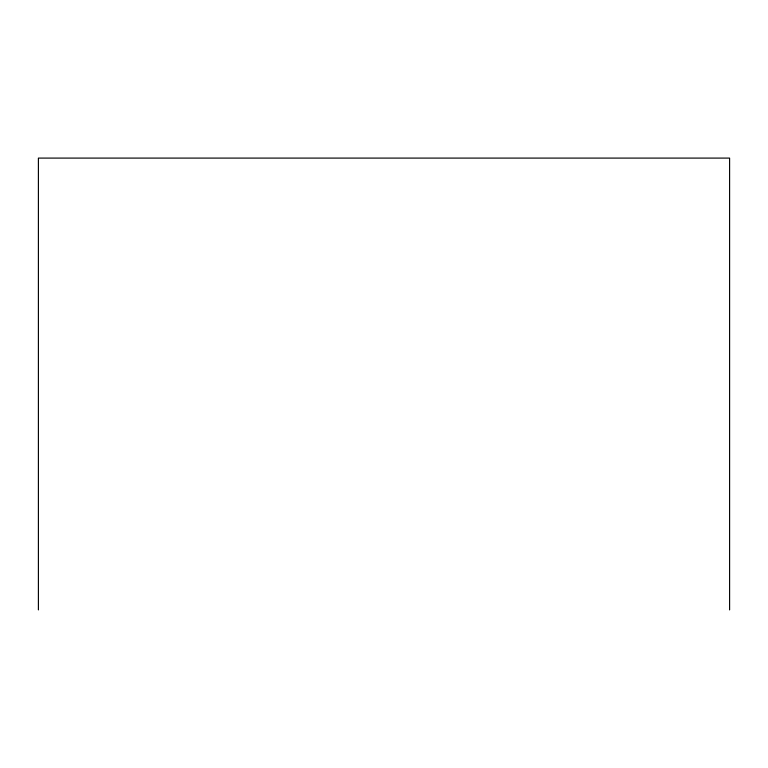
<?xml version="1.0" encoding="UTF-8"?>
<svg xmlns="http://www.w3.org/2000/svg" width="768" height="768" viewBox="0 0 768 768"><rect width="100%" height="100%" fill="white"/><g stroke="black" fill="none" stroke-linecap="round" stroke-linejoin="round"><path stroke-width="1.15" d="M729.6 609.907L729.6 158.093L38.4 158.093L38.4 609.907"/></g></svg>
